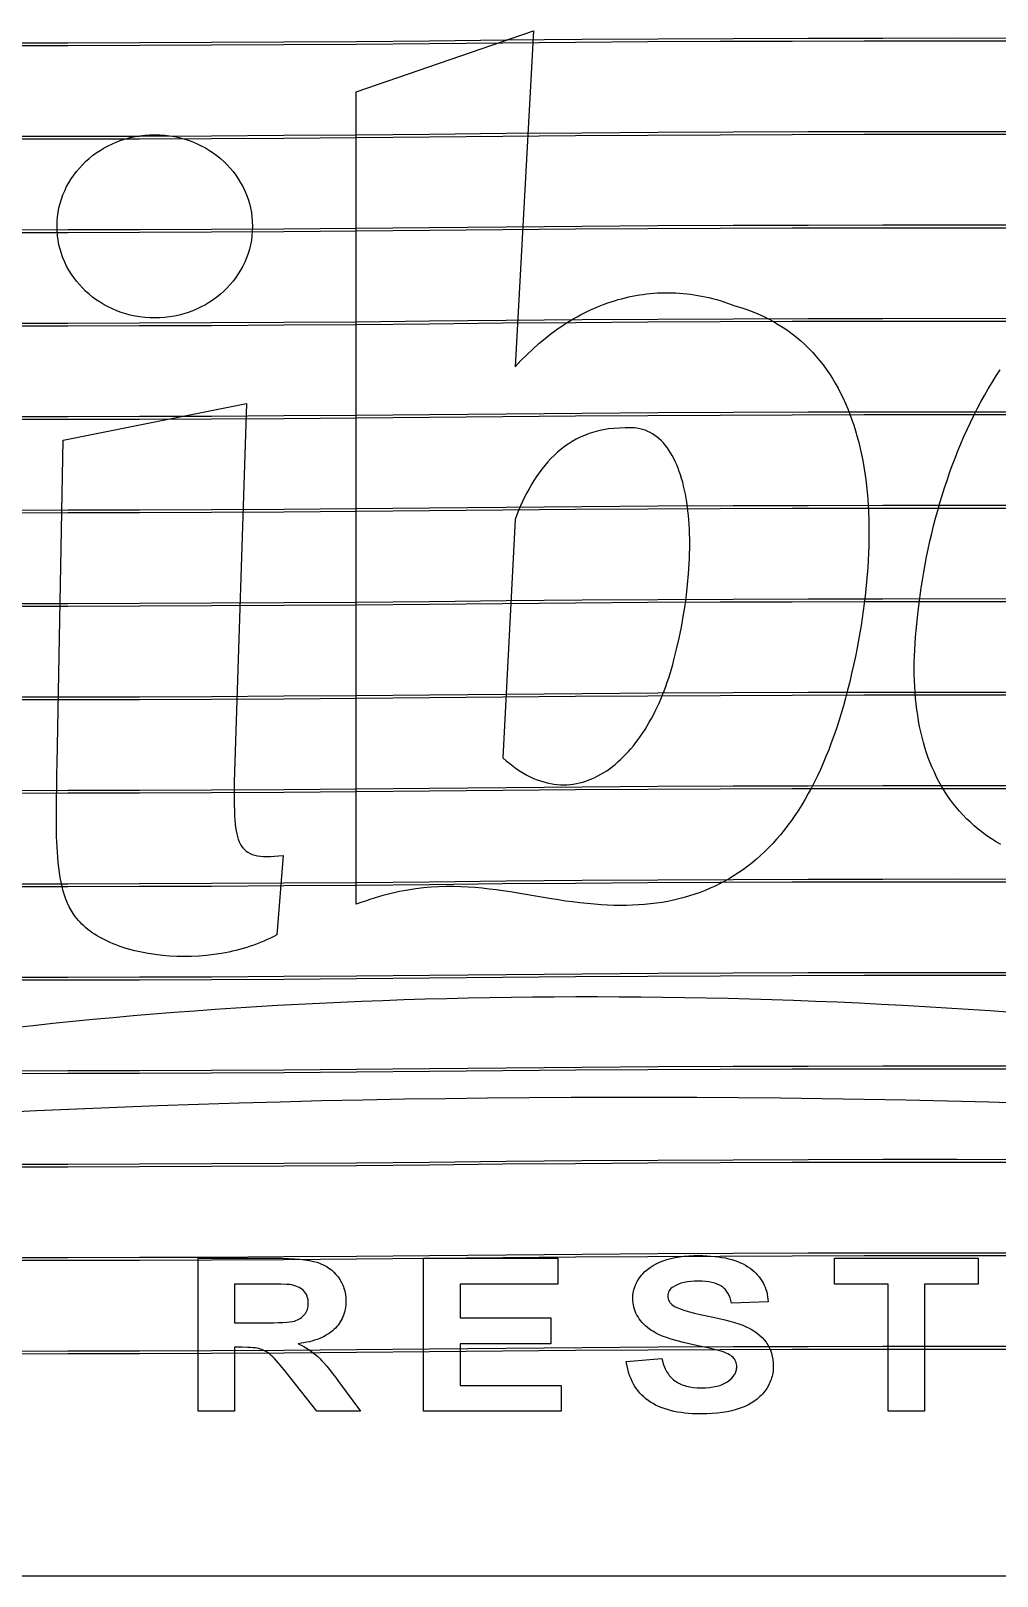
# Model space of a CAD drawing. Header units: millimetres. Extents: x 0 to 2228, y 0 to 1270.
# Drawn here: x 924 to 1364, y 0 to 705 of the extents above; entities that cross this region are included whole.
import ezdxf

# ---------------------------------------------------------------- set-up
doc = ezdxf.new("R2010")
doc.units = ezdxf.units.MM
for name, color, linetype in [('CUT_CABINET', 1, 'Continuous'), ('DETAIL_ENGRAVE', 8, 'Continuous'), ('VINYL_ESPRESSO', 7, 'Continuous'), ('VINYL_GOLD', 2, 'Continuous'), ('VINYL_RED', 1, 'Continuous')]:
    doc.layers.add(name, color=color, linetype=linetype)

msp = doc.modelspace()

# ---------------------------------------------------------------- linework, layer by layer
at = {"layer": 'CUT_CABINET'}
msp.add_lwpolyline([(2102.74, 0), (125.33, 0)], dxfattribs=at)
at = {"layer": 'DETAIL_ENGRAVE'}
for points in [[(908.16, 699.21), (940.72, 699.24), (973.41, 699.31), (1006.23, 699.44), (1039.21, 699.62), (1072.35, 699.87), (1105.68, 700.17), (1140.57, 700.53), (1175.27, 700.82), (1209.8, 701.04), (1244.15, 701.21), (1278.34, 701.32), (1312.37, 701.39), (1346.26, 701.41), (1380.01, 701.39), (1413.63, 701.33), (1447.13, 701.24), (1513.78, 700.98), (1580.05, 700.65), (1645.99, 700.28), (1711.66, 699.9), (1777.15, 699.56), (1842.5, 699.28)], [(1826.79, 698.13), (1760.5, 698.37), (1694.7, 698.67), (1629.28, 699), (1564.11, 699.33), (1499.1, 699.62), (1434.11, 699.84), (1401.6, 699.91), (1369.04, 699.96), (1336.45, 699.97), (1303.78, 699.94), (1271.04, 699.87), (1238.21, 699.76), (1205.27, 699.6), (1172.21, 699.38), (1139.02, 699.11), (1105.68, 698.78), (1072.35, 698.47), (1039.21, 698.23), (1006.23, 698.05), (973.41, 697.92), (940.72, 697.85), (908.16, 697.82)], [(908.16, 656.6), (940.72, 656.63), (973.41, 656.7), (1006.23, 656.83), (1039.21, 657.01), (1072.35, 657.25), (1105.68, 657.56), (1140.57, 657.92), (1175.27, 658.2), (1209.8, 658.43), (1244.15, 658.6), (1278.34, 658.71), (1312.37, 658.78), (1346.26, 658.8), (1380.01, 658.77), (1413.63, 658.72), (1447.13, 658.63), (1513.78, 658.37), (1580.05, 658.03), (1645.99, 657.66), (1711.66, 657.29), (1777.15, 656.95), (1842.5, 656.67)], [(1826.79, 655.52), (1760.5, 655.76), (1694.7, 656.06), (1629.28, 656.39), (1564.11, 656.72), (1499.1, 657.01), (1434.11, 657.23), (1401.6, 657.3), (1369.04, 657.34), (1336.45, 657.36), (1303.78, 657.33), (1271.04, 657.26), (1238.21, 657.15), (1205.27, 656.99), (1172.21, 656.77), (1139.02, 656.5), (1105.68, 656.17), (1072.35, 655.86), (1039.21, 655.62), (1006.23, 655.44), (973.41, 655.31), (940.72, 655.23), (908.16, 655.2)], [(908.16, 613.98), (940.72, 614.01), (973.41, 614.09), (1006.23, 614.22), (1039.21, 614.4), (1072.35, 614.64), (1105.68, 614.95), (1140.57, 615.3), (1175.27, 615.59), (1209.8, 615.82), (1244.15, 615.99), (1278.34, 616.1), (1312.37, 616.16), (1346.26, 616.18), (1380.01, 616.16), (1413.63, 616.1), (1447.13, 616.01), (1513.78, 615.76), (1580.05, 615.42), (1645.99, 615.05), (1711.66, 614.68), (1777.15, 614.34), (1842.5, 614.06)], [(1826.79, 612.9), (1760.5, 613.15), (1694.7, 613.45), (1629.28, 613.78), (1564.11, 614.11), (1499.1, 614.39), (1434.11, 614.61), (1401.6, 614.69), (1369.04, 614.73), (1336.45, 614.74), (1303.78, 614.72), (1271.04, 614.65), (1238.21, 614.54), (1205.27, 614.38), (1172.21, 614.16), (1139.02, 613.89), (1105.68, 613.55), (1072.35, 613.25), (1039.21, 613.01), (1006.23, 612.82), (973.41, 612.7), (940.72, 612.62), (908.16, 612.59)], [(908.16, 571.37), (940.72, 571.4), (973.41, 571.48), (1006.23, 571.61), (1039.21, 571.79), (1072.35, 572.03), (1105.68, 572.34), (1140.57, 572.69), (1175.27, 572.98), (1209.8, 573.21), (1244.15, 573.38), (1278.34, 573.49), (1312.37, 573.55), (1346.26, 573.57), (1380.01, 573.55), (1413.63, 573.49), (1447.13, 573.4), (1513.78, 573.14), (1580.05, 572.81), (1645.99, 572.44), (1711.66, 572.07), (1777.15, 571.72), (1842.5, 571.45)], [(1826.79, 570.29), (1760.5, 570.54), (1694.7, 570.84), (1629.28, 571.17), (1564.11, 571.49), (1499.1, 571.78), (1434.11, 572), (1401.6, 572.08), (1369.04, 572.12), (1336.45, 572.13), (1303.78, 572.11), (1271.04, 572.04), (1238.21, 571.93), (1205.27, 571.76), (1172.21, 571.55), (1139.02, 571.28), (1105.68, 570.94), (1072.35, 570.64), (1039.21, 570.4), (1006.23, 570.21), (973.41, 570.09), (940.72, 570.01), (908.16, 569.98)], [(908.16, 528.76), (940.72, 528.79), (973.41, 528.87), (1006.23, 528.99), (1039.21, 529.18), (1072.35, 529.42), (1105.68, 529.72), (1140.57, 530.08), (1175.27, 530.37), (1209.8, 530.6), (1244.15, 530.76), (1278.34, 530.88), (1312.37, 530.94), (1346.26, 530.96), (1380.01, 530.94), (1413.63, 530.88), (1447.13, 530.79), (1513.78, 530.53), (1580.05, 530.2), (1645.99, 529.83), (1711.66, 529.45), (1777.15, 529.11), (1842.5, 528.84)], [(1826.79, 527.68), (1760.5, 527.92), (1694.7, 528.23), (1629.28, 528.56), (1564.11, 528.88), (1499.1, 529.17), (1434.11, 529.39), (1401.6, 529.46), (1369.04, 529.51), (1336.45, 529.52), (1303.78, 529.49), (1271.04, 529.43), (1238.21, 529.31), (1205.27, 529.15), (1172.21, 528.94), (1139.02, 528.66), (1105.68, 528.33), (1072.35, 528.03), (1039.21, 527.78), (1006.23, 527.6), (973.41, 527.47), (940.72, 527.4), (908.16, 527.37)], [(908.16, 486.15), (940.72, 486.18), (973.41, 486.26), (1006.23, 486.38), (1039.21, 486.56), (1072.35, 486.81), (1105.68, 487.11), (1140.57, 487.47), (1175.27, 487.76), (1209.8, 487.98), (1244.15, 488.15), (1278.34, 488.26), (1312.37, 488.33), (1346.26, 488.35), (1380.01, 488.33), (1413.63, 488.27), (1447.13, 488.18), (1513.78, 487.92), (1580.05, 487.59), (1645.99, 487.22), (1711.66, 486.84), (1777.15, 486.5), (1842.5, 486.23)], [(1826.79, 485.07), (1760.5, 485.31), (1694.7, 485.62), (1629.28, 485.95), (1564.11, 486.27), (1499.1, 486.56), (1434.11, 486.78), (1401.6, 486.85), (1369.04, 486.9), (1336.45, 486.91), (1303.78, 486.88), (1271.04, 486.81), (1238.21, 486.7), (1205.27, 486.54), (1172.21, 486.33), (1139.02, 486.05), (1105.68, 485.72), (1072.35, 485.41), (1039.21, 485.17), (1006.23, 484.99), (973.41, 484.86), (940.72, 484.79), (908.16, 484.76)], [(908.16, 443.54), (940.72, 443.57), (973.41, 443.64), (1006.23, 443.77), (1039.21, 443.95), (1072.35, 444.19), (1105.68, 444.5), (1140.57, 444.86), (1175.27, 445.15), (1209.8, 445.37), (1244.15, 445.54), (1278.34, 445.65), (1312.37, 445.72), (1346.26, 445.74), (1380.01, 445.71), (1413.63, 445.66), (1447.13, 445.57), (1513.78, 445.31), (1580.05, 444.98), (1645.99, 444.6), (1711.66, 444.23), (1777.15, 443.89), (1842.5, 443.61)], [(1826.79, 442.46), (1760.5, 442.7), (1694.7, 443), (1629.28, 443.33), (1564.11, 443.66), (1499.1, 443.95), (1434.11, 444.17), (1401.6, 444.24), (1369.04, 444.28), (1336.45, 444.3), (1303.78, 444.27), (1271.04, 444.2), (1238.21, 444.09), (1205.27, 443.93), (1172.21, 443.71), (1139.02, 443.44), (1105.68, 443.11), (1072.35, 442.8), (1039.21, 442.56), (1006.23, 442.38), (973.41, 442.25), (940.72, 442.17), (908.16, 442.14)], [(908.16, 400.93), (940.72, 400.96), (973.41, 401.03), (1006.23, 401.16), (1039.21, 401.34), (1072.35, 401.58), (1105.68, 401.89), (1140.57, 402.24), (1175.27, 402.53), (1209.8, 402.76), (1244.15, 402.93), (1278.34, 403.04), (1312.37, 403.11), (1346.26, 403.12), (1380.01, 403.1), (1413.63, 403.04), (1447.13, 402.95), (1513.78, 402.7), (1580.05, 402.36), (1645.99, 401.99), (1711.66, 401.62), (1777.15, 401.28), (1842.5, 401)], [(1826.79, 399.85), (1760.5, 400.09), (1694.7, 400.39), (1629.28, 400.72), (1564.11, 401.05), (1499.1, 401.34), (1434.11, 401.55), (1401.6, 401.63), (1369.04, 401.67), (1336.45, 401.68), (1303.78, 401.66), (1271.04, 401.59), (1238.21, 401.48), (1205.27, 401.32), (1172.21, 401.1), (1139.02, 400.83), (1105.68, 400.5), (1072.35, 400.19), (1039.21, 399.95), (1006.23, 399.77), (973.41, 399.64), (940.72, 399.56), (908.16, 399.53)], [(908.16, 358.31), (940.72, 358.34), (973.41, 358.42), (1006.23, 358.55), (1039.21, 358.73), (1072.35, 358.97), (1105.68, 359.28), (1140.57, 359.63), (1175.27, 359.92), (1209.8, 360.15), (1244.15, 360.32), (1278.34, 360.43), (1312.37, 360.49), (1346.26, 360.51), (1380.01, 360.49), (1413.63, 360.43), (1447.13, 360.34), (1513.78, 360.08), (1580.05, 359.75), (1645.99, 359.38), (1711.66, 359.01), (1777.15, 358.66), (1842.5, 358.39)], [(1826.79, 357.23), (1760.5, 357.48), (1694.7, 357.78), (1629.28, 358.11), (1564.11, 358.44), (1499.1, 358.72), (1434.11, 358.94), (1401.6, 359.02), (1369.04, 359.06), (1336.45, 359.07), (1303.78, 359.05), (1271.04, 358.98), (1238.21, 358.87), (1205.27, 358.7), (1172.21, 358.49), (1139.02, 358.22), (1105.68, 357.88), (1072.35, 357.58), (1039.21, 357.34), (1006.23, 357.15), (973.41, 357.03), (940.72, 356.95), (908.16, 356.92)], [(908.16, 315.7), (940.72, 315.73), (973.41, 315.81), (1006.23, 315.93), (1039.21, 316.12), (1072.35, 316.36), (1105.68, 316.66), (1140.57, 317.02), (1175.27, 317.31), (1209.8, 317.54), (1244.15, 317.7), (1278.34, 317.82), (1312.37, 317.88), (1346.26, 317.9), (1380.01, 317.88), (1413.63, 317.82), (1447.13, 317.73), (1513.78, 317.47), (1580.05, 317.14), (1645.99, 316.77), (1711.66, 316.39), (1777.15, 316.05), (1842.5, 315.78)], [(1826.79, 314.62), (1760.5, 314.87), (1694.7, 315.17), (1629.28, 315.5), (1564.11, 315.82), (1499.1, 316.11), (1434.11, 316.33), (1401.6, 316.4), (1369.04, 316.45), (1336.45, 316.46), (1303.78, 316.43), (1271.04, 316.37), (1238.21, 316.25), (1205.27, 316.09), (1172.21, 315.88), (1139.02, 315.61), (1105.68, 315.27), (1072.35, 314.97), (1039.21, 314.72), (1006.23, 314.54), (973.41, 314.42), (940.72, 314.34), (908.16, 314.31)], [(908.16, 273.09), (940.72, 273.12), (973.41, 273.2), (1006.23, 273.32), (1039.21, 273.5), (1072.35, 273.75), (1105.68, 274.05), (1140.57, 274.41), (1175.27, 274.7), (1209.8, 274.92), (1244.15, 275.09), (1278.34, 275.21), (1312.37, 275.27), (1346.26, 275.29), (1380.01, 275.27), (1413.63, 275.21), (1447.13, 275.12), (1513.78, 274.86), (1580.05, 274.53), (1645.99, 274.16), (1711.66, 273.78), (1777.15, 273.44), (1842.5, 273.17)], [(1826.79, 272.01), (1760.5, 272.25), (1694.7, 272.56), (1629.28, 272.89), (1564.11, 273.21), (1499.1, 273.5), (1434.11, 273.72), (1401.6, 273.79), (1369.04, 273.84), (1336.45, 273.85), (1303.78, 273.82), (1271.04, 273.76), (1238.21, 273.64), (1205.27, 273.48), (1172.21, 273.27), (1139.02, 272.99), (1105.68, 272.66), (1072.35, 272.35), (1039.21, 272.11), (1006.23, 271.93), (973.41, 271.8), (940.72, 271.73), (908.16, 271.7)], [(908.16, 230.48), (940.72, 230.51), (973.41, 230.58), (1006.23, 230.71), (1039.21, 230.89), (1072.35, 231.13), (1105.68, 231.44), (1140.57, 231.8), (1175.27, 232.09), (1209.8, 232.31), (1244.15, 232.48), (1278.34, 232.59), (1312.37, 232.66), (1346.26, 232.68), (1380.01, 232.65), (1413.63, 232.6), (1447.13, 232.51), (1513.78, 232.25), (1580.05, 231.92), (1645.99, 231.55), (1711.66, 231.17), (1777.15, 230.83), (1842.5, 230.55)], [(1826.79, 229.4), (1760.5, 229.64), (1694.7, 229.94), (1629.28, 230.27), (1564.11, 230.6), (1499.1, 230.89), (1434.11, 231.11), (1401.6, 231.18), (1369.04, 231.23), (1336.45, 231.24), (1303.78, 231.21), (1271.04, 231.14), (1238.21, 231.03), (1205.27, 230.87), (1172.21, 230.65), (1139.02, 230.38), (1105.68, 230.05), (1072.35, 229.74), (1039.21, 229.5), (1006.23, 229.32), (973.41, 229.19), (940.72, 229.12), (908.16, 229.09)], [(908.16, 187.87), (940.72, 187.9), (973.41, 187.97), (1006.23, 188.1), (1039.21, 188.28), (1072.35, 188.52), (1105.68, 188.83), (1140.57, 189.19), (1175.27, 189.47), (1209.8, 189.7), (1244.15, 189.87), (1278.34, 189.98), (1312.37, 190.05), (1346.26, 190.06), (1380.01, 190.04), (1413.63, 189.98), (1447.13, 189.89), (1513.78, 189.64), (1580.05, 189.3), (1645.99, 188.93), (1711.66, 188.56), (1777.15, 188.22), (1842.5, 187.94)], [(1826.79, 186.79), (1760.5, 187.03), (1694.7, 187.33), (1629.28, 187.66), (1564.11, 187.99), (1499.1, 188.28), (1434.11, 188.5), (1401.6, 188.57), (1369.04, 188.61), (1336.45, 188.62), (1303.78, 188.6), (1271.04, 188.53), (1238.21, 188.42), (1205.27, 188.26), (1172.21, 188.04), (1139.02, 187.77), (1105.68, 187.44), (1072.35, 187.13), (1039.21, 186.89), (1006.23, 186.71), (973.41, 186.58), (940.72, 186.5), (908.16, 186.47)], [(908.16, 145.25), (940.72, 145.28), (973.41, 145.36), (1006.23, 145.49), (1039.21, 145.67), (1072.35, 145.91), (1105.68, 146.22), (1140.57, 146.57), (1175.27, 146.86), (1209.8, 147.09), (1244.15, 147.26), (1278.34, 147.37), (1312.37, 147.43), (1346.26, 147.45), (1380.01, 147.43), (1413.63, 147.37), (1447.13, 147.28), (1513.78, 147.02), (1580.05, 146.69), (1645.99, 146.32), (1711.66, 145.95), (1777.15, 145.61), (1842.5, 145.33)], [(1826.79, 144.17), (1760.5, 144.42), (1694.7, 144.72), (1629.28, 145.05), (1564.11, 145.38), (1499.1, 145.66), (1434.11, 145.88), (1401.6, 145.96), (1369.04, 146), (1336.45, 146.01), (1303.78, 145.99), (1271.04, 145.92), (1238.21, 145.81), (1205.27, 145.65), (1172.21, 145.43), (1139.02, 145.16), (1105.68, 144.82), (1072.35, 144.52), (1039.21, 144.28), (1006.23, 144.09), (973.41, 143.97), (940.72, 143.89), (908.16, 143.86)], [(908.16, 102.64), (940.72, 102.67), (973.41, 102.75), (1006.23, 102.88), (1039.21, 103.06), (1072.35, 103.3), (1105.68, 103.61), (1140.57, 103.96), (1175.27, 104.25), (1209.8, 104.48), (1244.15, 104.64), (1278.34, 104.76), (1312.37, 104.82), (1346.26, 104.84), (1380.01, 104.82), (1413.63, 104.76), (1447.13, 104.67), (1513.78, 104.41), (1580.05, 104.08), (1645.99, 103.71), (1711.66, 103.34), (1777.15, 102.99), (1842.5, 102.72)], [(1826.79, 101.56), (1760.5, 101.81), (1694.7, 102.11), (1629.28, 102.44), (1564.11, 102.76), (1499.1, 103.05), (1434.11, 103.27), (1401.6, 103.35), (1369.04, 103.39), (1336.45, 103.4), (1303.78, 103.38), (1271.04, 103.31), (1238.21, 103.2), (1205.27, 103.03), (1172.21, 102.82), (1139.02, 102.55), (1105.68, 102.21), (1072.35, 101.91), (1039.21, 101.67), (1006.23, 101.48), (973.41, 101.36), (940.72, 101.28), (908.16, 101.25)]]:
    msp.add_lwpolyline(points, dxfattribs=at)
at = {"layer": 'VINYL_ESPRESSO'}
for points in [[(1000.09, 75.2), (1000.09, 144.97), (1035.13, 144.97), (1038.33, 144.94), (1041.29, 144.86), (1044.03, 144.71), (1046.55, 144.5), (1048.84, 144.24), (1050.9, 143.92), (1052.74, 143.53), (1054.35, 143.09), (1055.81, 142.58), (1057.19, 141.97), (1058.5, 141.27), (1059.74, 140.48), (1060.9, 139.6), (1061.99, 138.63), (1063, 137.56), (1063.94, 136.41), (1064.78, 135.18), (1065.51, 133.92), (1065.84, 133.27), (1066.13, 132.61), (1066.4, 131.94), (1066.64, 131.25), (1067.03, 129.86), (1067.31, 128.42), (1067.48, 126.94), (1067.54, 125.41), (1067.52, 124.44), (1067.45, 123.49), (1067.35, 122.56), (1067.2, 121.66), (1067, 120.77), (1066.77, 119.91), (1066.49, 119.06), (1066.17, 118.24), (1065.81, 117.44), (1065.41, 116.66), (1064.96, 115.91), (1064.47, 115.17), (1063.94, 114.46), (1063.36, 113.76), (1062.74, 113.09), (1062.08, 112.44), (1061.38, 111.82), (1060.63, 111.22), (1059.84, 110.66), (1059.02, 110.12), (1058.14, 109.61), (1057.23, 109.14), (1056.27, 108.69), (1055.27, 108.27), (1054.23, 107.88), (1053.15, 107.52), (1052.03, 107.19), (1050.86, 106.9), (1049.65, 106.63), (1048.4, 106.38), (1047.1, 106.17), (1045.77, 105.99), (1047.09, 105.32), (1048.35, 104.63), (1049.55, 103.92), (1050.7, 103.2), (1051.78, 102.46), (1052.81, 101.7), (1053.77, 100.93), (1054.68, 100.14), (1055.6, 99.26), (1056.59, 98.23), (1057.66, 97.05), (1058.81, 95.71), (1060.03, 94.22), (1061.33, 92.57), (1062.71, 90.77), (1064.16, 88.81), (1074.23, 75.2), (1054.32, 75.2), (1042.28, 90.38), (1039.33, 94.07), (1036.88, 97.01), (1035.84, 98.2), (1034.94, 99.2), (1034.16, 100.01), (1033.5, 100.64), (1032.91, 101.15), (1032.3, 101.61), (1031.69, 102.04), (1031.07, 102.42), (1030.44, 102.76), (1029.8, 103.07), (1029.15, 103.32), (1028.5, 103.54), (1027.79, 103.73), (1026.98, 103.88), (1026.08, 104.02), (1025.08, 104.13), (1023.98, 104.22), (1022.79, 104.28), (1020.11, 104.33), (1016.74, 104.33), (1016.74, 75.2)], [(1102.98, 75.2), (1102.98, 144.97), (1164.13, 144.97), (1164.13, 133.17), (1119.64, 133.17), (1119.64, 117.7), (1161.04, 117.7), (1161.04, 105.94), (1119.64, 105.94), (1119.64, 86.95), (1165.71, 86.95), (1165.71, 75.2)], [(1195.36, 97.9), (1211.56, 99.23), (1211.98, 97.57), (1212.22, 96.78), (1212.48, 96.02), (1212.77, 95.29), (1213.08, 94.58), (1213.42, 93.91), (1213.77, 93.26), (1214.16, 92.64), (1214.56, 92.05), (1214.99, 91.49), (1215.45, 90.96), (1215.92, 90.45), (1216.42, 89.97), (1216.95, 89.52), (1217.5, 89.1), (1218.07, 88.7), (1218.67, 88.33), (1219.29, 87.98), (1219.93, 87.66), (1220.6, 87.37), (1221.3, 87.11), (1222.01, 86.87), (1222.75, 86.65), (1223.52, 86.47), (1224.31, 86.3), (1225.96, 86.06), (1227.72, 85.91), (1229.56, 85.86), (1231.51, 85.9), (1233.34, 86.04), (1235.04, 86.26), (1236.62, 86.58), (1238.07, 86.98), (1238.75, 87.22), (1239.4, 87.48), (1240.02, 87.76), (1240.61, 88.06), (1241.16, 88.39), (1241.69, 88.74), (1242.64, 89.47), (1243.47, 90.24), (1244.17, 91.04), (1244.48, 91.45), (1244.75, 91.86), (1244.99, 92.29), (1245.19, 92.72), (1245.37, 93.16), (1245.51, 93.61), (1245.62, 94.06), (1245.7, 94.52), (1245.75, 95), (1245.77, 95.47), (1245.74, 96.08), (1245.66, 96.66), (1245.53, 97.23), (1245.34, 97.76), (1245.1, 98.28), (1244.8, 98.77), (1244.45, 99.24), (1244.05, 99.69), (1243.58, 100.11), (1243.03, 100.53), (1242.4, 100.93), (1241.7, 101.31), (1240.91, 101.68), (1240.04, 102.04), (1239.09, 102.38), (1238.06, 102.71), (1236.13, 103.22), (1233.26, 103.9), (1229.46, 104.74), (1224.73, 105.75), (1221.5, 106.48), (1218.53, 107.24), (1215.81, 108.04), (1213.33, 108.88), (1212.19, 109.32), (1211.11, 109.77), (1210.09, 110.22), (1209.14, 110.69), (1208.24, 111.17), (1207.41, 111.65), (1206.64, 112.15), (1205.94, 112.66), (1205.02, 113.39), (1204.16, 114.14), (1203.36, 114.9), (1202.61, 115.69), (1201.93, 116.5), (1201.31, 117.33), (1200.75, 118.18), (1200.24, 119.05), (1199.8, 119.93), (1199.41, 120.84), (1199.08, 121.77), (1198.82, 122.71), (1198.61, 123.68), (1198.46, 124.67), (1198.37, 125.67), (1198.34, 126.7), (1198.4, 128.02), (1198.57, 129.32), (1198.85, 130.6), (1199.24, 131.86), (1199.74, 133.09), (1200.35, 134.31), (1201.08, 135.5), (1201.92, 136.67), (1202.37, 137.24), (1202.86, 137.79), (1203.9, 138.85), (1205.05, 139.84), (1206.29, 140.76), (1207.62, 141.61), (1209.06, 142.39), (1210.59, 143.1), (1212.21, 143.74), (1213.93, 144.3), (1215.73, 144.79), (1217.63, 145.21), (1219.62, 145.55), (1221.69, 145.82), (1223.86, 146.01), (1226.11, 146.13), (1228.44, 146.16), (1230.35, 146.14), (1232.2, 146.07), (1233.99, 145.96), (1235.72, 145.8), (1237.39, 145.6), (1239, 145.35), (1240.56, 145.06), (1242.05, 144.72), (1243.48, 144.34), (1244.85, 143.91), (1246.16, 143.44), (1247.41, 142.92), (1248.6, 142.36), (1249.73, 141.75), (1250.8, 141.1), (1251.81, 140.4), (1252.77, 139.67), (1253.66, 138.9), (1254.49, 138.11), (1255.27, 137.28), (1255.99, 136.43), (1256.65, 135.54), (1257.25, 134.63), (1257.8, 133.68), (1258.28, 132.71), (1258.71, 131.7), (1259.08, 130.66), (1259.39, 129.6), (1259.65, 128.5), (1259.84, 127.37), (1259.98, 126.22), (1260.06, 125.03), (1243.4, 124.41), (1243.1, 125.71), (1242.72, 126.91), (1242.26, 128.02), (1241.72, 129.04), (1241.11, 129.95), (1240.42, 130.78), (1240.05, 131.16), (1239.66, 131.51), (1239.25, 131.84), (1238.82, 132.15), (1237.89, 132.7), (1236.84, 133.18), (1235.69, 133.58), (1234.42, 133.91), (1233.05, 134.17), (1231.57, 134.36), (1229.97, 134.47), (1228.27, 134.5), (1226.51, 134.46), (1224.84, 134.35), (1223.27, 134.15), (1221.8, 133.87), (1220.43, 133.52), (1219.16, 133.08), (1217.98, 132.57), (1216.91, 131.98), (1216.29, 131.56), (1215.75, 131.1), (1215.3, 130.61), (1214.92, 130.09), (1214.64, 129.53), (1214.43, 128.94), (1214.3, 128.31), (1214.26, 127.65), (1214.3, 127.04), (1214.42, 126.46), (1214.61, 125.89), (1214.88, 125.35), (1215.23, 124.83), (1215.66, 124.34), (1216.16, 123.86), (1216.74, 123.41), (1217.17, 123.13), (1217.67, 122.85), (1218.88, 122.28), (1220.37, 121.71), (1222.14, 121.13), (1224.19, 120.54), (1226.53, 119.95), (1229.14, 119.35), (1232.04, 118.75), (1234.98, 118.14), (1237.72, 117.52), (1240.26, 116.9), (1242.61, 116.28), (1244.76, 115.65), (1246.71, 115.01), (1248.46, 114.37), (1250.01, 113.73), (1251.43, 113.05), (1252.77, 112.31), (1254.02, 111.51), (1255.2, 110.66), (1256.3, 109.74), (1257.32, 108.76), (1258.27, 107.73), (1259.13, 106.63), (1259.53, 106.06), (1259.9, 105.48), (1260.25, 104.87), (1260.57, 104.25), (1260.86, 103.62), (1261.13, 102.96), (1261.6, 101.61), (1261.96, 100.19), (1262.21, 98.7), (1262.37, 97.14), (1262.42, 95.52), (1262.4, 94.77), (1262.36, 94.03), (1262.28, 93.3), (1262.17, 92.57), (1262.03, 91.85), (1261.86, 91.13), (1261.66, 90.42), (1261.43, 89.71), (1261.17, 89.02), (1260.88, 88.32), (1260.56, 87.63), (1260.2, 86.95), (1259.4, 85.61), (1258.48, 84.29), (1257.98, 83.64), (1257.45, 83.02), (1256.89, 82.42), (1256.31, 81.84), (1255.71, 81.28), (1255.07, 80.74), (1254.42, 80.23), (1253.74, 79.73), (1253.03, 79.25), (1252.29, 78.8), (1251.53, 78.37), (1250.75, 77.95), (1249.1, 77.19), (1247.34, 76.51), (1245.48, 75.91), (1243.51, 75.39), (1241.43, 74.95), (1239.25, 74.59), (1236.95, 74.31), (1234.54, 74.12), (1232.03, 74), (1229.4, 73.96), (1227.47, 73.98), (1225.6, 74.06), (1223.79, 74.17), (1222.03, 74.34), (1220.33, 74.56), (1218.69, 74.82), (1217.1, 75.13), (1215.57, 75.49), (1214.1, 75.9), (1212.68, 76.35), (1211.32, 76.85), (1210.02, 77.4), (1208.77, 78), (1207.58, 78.64), (1206.45, 79.34), (1205.37, 80.08), (1204.35, 80.86), (1203.38, 81.69), (1202.47, 82.57), (1201.61, 83.48), (1200.8, 84.44), (1200.04, 85.45), (1199.33, 86.5), (1198.68, 87.59), (1198.08, 88.73), (1197.53, 89.91), (1197.04, 91.13), (1196.6, 92.4), (1196.21, 93.71), (1195.87, 95.06), (1195.59, 96.46)], [(1314.74, 75.2), (1314.74, 133.17), (1290.27, 133.17), (1290.27, 144.97), (1355.81, 144.97), (1355.81, 133.17), (1331.39, 133.17), (1331.39, 75.2)], [(1016.74, 115.46), (1029.06, 115.46), (1034.49, 115.52), (1036.78, 115.58), (1038.79, 115.68), (1040.52, 115.8), (1041.97, 115.95), (1043.14, 116.12), (1044.02, 116.32), (1044.75, 116.56), (1045.44, 116.83), (1046.09, 117.14), (1046.69, 117.49), (1047.26, 117.88), (1047.78, 118.31), (1048.26, 118.77), (1048.69, 119.27), (1049.08, 119.81), (1049.42, 120.38), (1049.71, 120.98), (1049.95, 121.62), (1050.13, 122.29), (1050.27, 123), (1050.35, 123.74), (1050.38, 124.51), (1050.34, 125.37), (1050.24, 126.19), (1050.06, 126.96), (1049.81, 127.7), (1049.5, 128.39), (1049.12, 129.04), (1048.67, 129.64), (1048.16, 130.2), (1047.58, 130.71), (1046.95, 131.17), (1046.25, 131.59), (1045.49, 131.95), (1044.67, 132.27), (1043.8, 132.54), (1042.87, 132.76), (1041.89, 132.93), (1040.37, 133.04), (1037.83, 133.11), (1034.29, 133.16), (1029.73, 133.17), (1016.74, 133.17)]]:
    msp.add_lwpolyline(points, close=True, dxfattribs=at)
at = {"layer": 'VINYL_GOLD'}
for points in [[(915.92, 250.13), (924.91, 251.13), (933.94, 252.1), (943.03, 253.03), (952.16, 253.92), (961.34, 254.78), (970.57, 255.6), (979.84, 256.38), (989.15, 257.13), (998.5, 257.83), (1007.89, 258.51), (1017.33, 259.14), (1026.79, 259.74), (1036.3, 260.3), (1045.84, 260.82), (1055.41, 261.3), (1065.02, 261.75), (1074.65, 262.16), (1084.32, 262.54), (1094.01, 262.88), (1103.73, 263.18), (1113.47, 263.44), (1123.24, 263.66), (1133.03, 263.85), (1142.84, 264), (1152.67, 264.12), (1162.52, 264.19), (1172.39, 264.23), (1182.27, 264.24), (1192.17, 264.2), (1202.07, 264.13), (1212, 264.02), (1221.93, 263.87), (1231.87, 263.69), (1241.81, 263.47), (1251.77, 263.21), (1261.72, 262.91), (1271.69, 262.58), (1281.65, 262.21), (1291.61, 261.8), (1301.58, 261.36), (1311.54, 260.87), (1321.5, 260.35), (1331.45, 259.8), (1341.4, 259.2), (1351.34, 258.57), (1361.27, 257.9), (1371.19, 257.2)], [(1379.64, 215.58), (1360.74, 216.12), (1341.79, 216.6), (1322.8, 217.02), (1303.78, 217.38), (1284.73, 217.68), (1265.66, 217.92), (1246.57, 218.1), (1227.47, 218.22), (1208.38, 218.28), (1189.29, 218.28), (1170.22, 218.23), (1151.16, 218.11), (1132.13, 217.94), (1113.13, 217.71), (1094.18, 217.41), (1075.27, 217.06), (1056.41, 216.65), (1037.62, 216.19), (1018.89, 215.66), (1000.24, 215.08), (981.67, 214.43), (963.18, 213.73), (944.8, 212.97), (926.51, 212.15), (908.33, 211.28)]]:
    msp.add_lwpolyline(points, dxfattribs=at)
at = {"layer": 'VINYL_RED'}
for points in [[(1072.26, 676.78), (1153.03, 704.63), (1144.67, 551.45), (1147.31, 554.26), (1149.99, 556.96), (1152.72, 559.55), (1155.49, 562.01), (1158.31, 564.36), (1161.16, 566.59), (1162.61, 567.66), (1164.06, 568.7), (1165.52, 569.7), (1167, 570.68), (1168.48, 571.63), (1169.97, 572.55), (1171.47, 573.43), (1172.97, 574.29), (1174.49, 575.11), (1176.01, 575.9), (1177.55, 576.66), (1179.09, 577.39), (1180.64, 578.09), (1182.19, 578.76), (1183.75, 579.39), (1185.32, 580), (1186.9, 580.57), (1188.48, 581.1), (1190.07, 581.61), (1191.67, 582.08), (1193.27, 582.52), (1194.88, 582.93), (1196.49, 583.31), (1198.11, 583.65), (1199.74, 583.96), (1201.37, 584.23), (1203, 584.47), (1204.64, 584.68), (1206.29, 584.86), (1207.94, 585), (1209.59, 585.11), (1211.25, 585.18), (1212.91, 585.22), (1214.57, 585.22), (1216.24, 585.19), (1217.91, 585.13), (1219.58, 585.03), (1221.26, 584.9), (1222.94, 584.73), (1224.62, 584.52), (1226.31, 584.29), (1227.99, 584.01), (1229.68, 583.7), (1231.37, 583.36), (1233.07, 582.98), (1234.76, 582.56), (1236.45, 582.11), (1238.15, 581.62), (1239.84, 581.09), (1241.54, 580.53), (1243.24, 579.93), (1244.93, 579.3), (1247.64, 578.48), (1250.28, 577.59), (1252.85, 576.62), (1255.35, 575.59), (1257.79, 574.49), (1260.15, 573.31), (1262.46, 572.07), (1264.69, 570.77), (1266.86, 569.4), (1268.97, 567.96), (1271.01, 566.47), (1272.99, 564.9), (1274.9, 563.28), (1276.75, 561.6), (1278.54, 559.86), (1280.27, 558.06), (1281.94, 556.21), (1283.54, 554.29), (1285.09, 552.33), (1286.57, 550.31), (1288, 548.23), (1289.37, 546.1), (1290.68, 543.93), (1291.93, 541.7), (1293.13, 539.42), (1294.27, 537.1), (1295.35, 534.73), (1296.38, 532.31), (1297.35, 529.85), (1298.27, 527.34), (1299.13, 524.79), (1299.94, 522.2), (1300.7, 519.57), (1301.4, 516.9), (1302.05, 514.19), (1302.65, 511.44), (1303.2, 508.66), (1303.7, 505.84), (1304.15, 502.99), (1304.55, 500.1), (1304.9, 497.18), (1305.21, 494.22), (1305.46, 491.24), (1305.67, 488.23), (1305.83, 485.19), (1305.94, 482.12), (1306.01, 479.02), (1306.03, 475.9), (1306.01, 472.76), (1305.94, 469.59), (1305.83, 466.4), (1305.68, 463.18), (1305.48, 459.95), (1305.24, 456.7), (1304.96, 453.43), (1304.64, 450.14), (1304.28, 446.84), (1303.87, 443.52), (1303.43, 440.18), (1302.95, 436.83), (1302.43, 433.48), (1301.87, 430.1), (1301.27, 426.72), (1300.64, 423.33), (1299.84, 419.32), (1299, 415.39), (1298.14, 411.52), (1297.24, 407.73), (1296.31, 404.01), (1295.35, 400.37), (1294.35, 396.79), (1293.32, 393.29), (1292.26, 389.86), (1291.16, 386.5), (1290.03, 383.22), (1288.87, 380), (1287.67, 376.86), (1286.44, 373.78), (1285.18, 370.78), (1283.88, 367.85), (1282.55, 364.99), (1281.19, 362.2), (1279.79, 359.48), (1278.36, 356.82), (1276.89, 354.24), (1275.39, 351.73), (1273.86, 349.29), (1272.29, 346.91), (1270.69, 344.61), (1269.05, 342.37), (1267.38, 340.2), (1265.68, 338.1), (1263.94, 336.07), (1262.16, 334.11), (1260.35, 332.21), (1258.51, 330.38), (1256.63, 328.62), (1254.72, 326.93), (1252.77, 325.3), (1250.79, 323.74), (1248.77, 322.24), (1246.72, 320.82), (1244.64, 319.45), (1242.51, 318.16), (1240.36, 316.93), (1238.16, 315.76), (1235.94, 314.67), (1233.67, 313.63), (1231.37, 312.66), (1229.04, 311.76), (1226.67, 310.92), (1224.26, 310.15), (1221.82, 309.44), (1219.35, 308.79), (1216.83, 308.21), (1214.28, 307.69), (1211.7, 307.23), (1209.08, 306.84), (1206.42, 306.51), (1203.73, 306.25), (1201, 306.04), (1198.23, 305.9), (1195.43, 305.82), (1192.59, 305.81), (1189.72, 305.85), (1186.81, 305.96), (1183.86, 306.13), (1180.88, 306.36), (1177.51, 306.65), (1174.18, 307), (1170.89, 307.4), (1167.64, 307.84), (1164.42, 308.32), (1161.23, 308.83), (1154.9, 309.88), (1148.62, 310.96), (1142.35, 311.99), (1139.21, 312.47), (1136.06, 312.91), (1132.89, 313.32), (1129.7, 313.67), (1126.49, 313.97), (1123.25, 314.2), (1119.97, 314.36), (1116.66, 314.44), (1113.31, 314.43), (1109.9, 314.33), (1106.45, 314.12), (1102.94, 313.8), (1099.37, 313.37), (1095.73, 312.8), (1093.88, 312.47), (1092.02, 312.11), (1090.14, 311.71), (1088.23, 311.27), (1086.31, 310.8), (1084.37, 310.29), (1082.41, 309.74), (1080.42, 309.14), (1078.42, 308.51), (1076.39, 307.84), (1074.34, 307.12), (1072.26, 306.36)], [(1024.91, 615.5), (1024.85, 613.35), (1024.68, 611.23), (1024.4, 609.14), (1024.01, 607.09), (1023.51, 605.06), (1022.91, 603.08), (1022.21, 601.14), (1021.41, 599.24), (1020.52, 597.39), (1019.53, 595.59), (1018.46, 593.84), (1017.3, 592.15), (1016.06, 590.51), (1014.74, 588.93), (1013.34, 587.41), (1011.86, 585.96), (1010.31, 584.58), (1008.7, 583.27), (1007.01, 582.03), (1005.27, 580.86), (1003.46, 579.78), (1001.59, 578.77), (999.67, 577.85), (997.7, 577.01), (995.67, 576.26), (993.6, 575.61), (991.49, 575.04), (989.33, 574.58), (987.14, 574.21), (984.91, 573.94), (982.64, 573.78), (980.35, 573.73), (978.06, 573.78), (975.79, 573.94), (973.56, 574.21), (971.37, 574.58), (969.21, 575.04), (967.1, 575.61), (965.03, 576.26), (963.01, 577.01), (961.03, 577.85), (959.11, 578.77), (957.24, 579.78), (955.44, 580.86), (953.69, 582.03), (952.01, 583.27), (950.39, 584.58), (948.84, 585.96), (947.37, 587.41), (945.97, 588.93), (944.64, 590.51), (943.4, 592.15), (942.24, 593.84), (941.17, 595.59), (940.18, 597.39), (939.29, 599.24), (938.49, 601.14), (937.79, 603.08), (937.19, 605.06), (936.69, 607.09), (936.3, 609.14), (936.02, 611.23), (935.85, 613.35), (935.79, 615.5), (935.85, 617.65), (936.02, 619.78), (936.3, 621.87), (936.69, 623.92), (937.19, 625.94), (937.79, 627.93), (938.49, 629.87), (939.29, 631.77), (940.18, 633.62), (941.17, 635.42), (942.24, 637.17), (943.4, 638.86), (944.64, 640.5), (945.97, 642.08), (947.37, 643.59), (948.84, 645.04), (950.39, 646.43), (952.01, 647.74), (953.69, 648.98), (955.44, 650.15), (957.24, 651.23), (959.11, 652.24), (961.03, 653.16), (963.01, 654), (965.03, 654.75), (967.1, 655.4), (969.21, 655.97), (971.37, 656.43), (973.56, 656.8), (975.79, 657.07), (978.06, 657.23), (980.35, 657.28), (982.64, 657.23), (984.91, 657.07), (987.14, 656.8), (989.33, 656.43), (991.49, 655.97), (993.6, 655.4), (995.67, 654.75), (997.7, 654), (999.67, 653.16), (1001.59, 652.24), (1003.46, 651.23), (1005.27, 650.15), (1007.01, 648.98), (1008.7, 647.74), (1010.31, 646.43), (1011.86, 645.04), (1013.34, 643.59), (1014.74, 642.08), (1016.06, 640.5), (1017.3, 638.86), (1018.46, 637.17), (1019.53, 635.42), (1020.52, 633.62), (1021.41, 631.77), (1022.21, 629.87), (1022.91, 627.93), (1023.51, 625.94), (1024.01, 623.92), (1024.4, 621.87), (1024.68, 619.78), (1024.85, 617.65)], [(938.57, 518.03), (1022.13, 534.74), (1016.56, 362.06), (1016.56, 357.07), (1016.6, 352.51), (1016.7, 348.4), (1016.79, 346.5), (1016.91, 344.7), (1017.05, 343), (1017.24, 341.41), (1017.46, 339.91), (1017.73, 338.51), (1018.05, 337.21), (1018.42, 336), (1018.85, 334.89), (1019.34, 333.86), (1019.9, 332.93), (1020.52, 332.08), (1021.22, 331.32), (1022, 330.65), (1022.85, 330.06), (1023.8, 329.55), (1024.83, 329.12), (1025.96, 328.77), (1027.18, 328.5), (1028.51, 328.3), (1029.94, 328.18), (1031.48, 328.13), (1033.14, 328.16), (1034.92, 328.25), (1036.81, 328.41), (1038.84, 328.64), (1036.05, 292.43), (1034.6, 291.67), (1033.13, 290.93), (1031.64, 290.23), (1030.12, 289.56), (1028.59, 288.92), (1027.04, 288.31), (1025.47, 287.74), (1023.88, 287.2), (1022.28, 286.68), (1020.66, 286.2), (1019.03, 285.75), (1017.39, 285.33), (1015.74, 284.94), (1014.07, 284.58), (1012.4, 284.25), (1010.73, 283.95), (1007.35, 283.44), (1003.97, 283.04), (1000.57, 282.76), (997.18, 282.59), (993.8, 282.54), (990.45, 282.6), (987.12, 282.76), (983.83, 283.03), (980.59, 283.41), (977.41, 283.9), (974.3, 284.48), (971.27, 285.17), (968.32, 285.96), (966.88, 286.39), (965.46, 286.85), (964.07, 287.33), (962.71, 287.83), (961.38, 288.36), (960.07, 288.91), (958.8, 289.48), (957.56, 290.08), (956.35, 290.7), (955.17, 291.35), (954.03, 292.01), (952.93, 292.7), (951.86, 293.41), (950.84, 294.15), (949.85, 294.9), (948.9, 295.68), (948, 296.48), (947.14, 297.3), (946.32, 298.14), (945.55, 299), (944.82, 299.89), (944.14, 300.79), (943.63, 301.46), (943.14, 302.15), (942.67, 302.87), (942.22, 303.62), (941.36, 305.19), (940.59, 306.87), (939.88, 308.63), (939.24, 310.48), (938.66, 312.41), (938.14, 314.41), (937.68, 316.48), (937.27, 318.62), (936.91, 320.82), (936.61, 323.06), (936.34, 325.36), (936.12, 327.7), (935.94, 330.07), (935.79, 332.47), (935.67, 334.9), (935.59, 337.34), (935.5, 342.27), (935.48, 347.2), (935.53, 352.1), (935.69, 361.6), (935.76, 366.12), (935.79, 370.42)], [(1144.67, 481.82), (1139.1, 373.2), (1140.67, 371.81), (1142.23, 370.51), (1143.8, 369.29), (1145.36, 368.16), (1146.92, 367.12), (1148.48, 366.16), (1150.04, 365.29), (1151.59, 364.49), (1153.14, 363.78), (1154.68, 363.15), (1156.22, 362.59), (1157.75, 362.12), (1159.28, 361.72), (1160.8, 361.4), (1162.31, 361.15), (1163.82, 360.97), (1165.32, 360.87), (1166.8, 360.84), (1168.28, 360.88), (1169.75, 360.99), (1171.21, 361.16), (1172.66, 361.41), (1174.1, 361.71), (1175.52, 362.09), (1176.94, 362.53), (1178.34, 363.03), (1179.73, 363.59), (1181.1, 364.21), (1182.46, 364.89), (1183.8, 365.63), (1185.13, 366.43), (1186.45, 367.28), (1187.74, 368.19), (1189.03, 369.15), (1190.29, 370.17), (1191.53, 371.24), (1192.76, 372.36), (1193.97, 373.52), (1195.16, 374.74), (1196.33, 376), (1197.47, 377.31), (1198.6, 378.67), (1199.71, 380.07), (1200.79, 381.51), (1201.85, 383), (1202.89, 384.52), (1203.91, 386.09), (1204.9, 387.69), (1205.87, 389.34), (1206.81, 391.01), (1207.72, 392.73), (1208.61, 394.48), (1209.48, 396.26), (1210.31, 398.08), (1211.12, 399.92), (1211.9, 401.8), (1212.66, 403.7), (1213.38, 405.64), (1214.07, 407.6), (1214.74, 409.58), (1215.37, 411.59), (1215.97, 413.63), (1216.54, 415.68), (1217.08, 417.76), (1218.33, 422.73), (1219.46, 427.7), (1220.48, 432.67), (1221.38, 437.62), (1222.16, 442.54), (1222.82, 447.42), (1223.36, 452.25), (1223.78, 457.02), (1224.08, 461.71), (1224.19, 464.03), (1224.26, 466.32), (1224.3, 468.59), (1224.31, 470.83), (1224.28, 473.05), (1224.23, 475.24), (1224.15, 477.4), (1224.03, 479.53), (1223.88, 481.62), (1223.7, 483.68), (1223.49, 485.71), (1223.24, 487.7), (1222.96, 489.65), (1222.65, 491.57), (1222.31, 493.44), (1221.94, 495.27), (1221.53, 497.06), (1221.09, 498.8), (1220.61, 500.49), (1220.1, 502.14), (1219.56, 503.74), (1218.99, 505.29), (1218.38, 506.78), (1217.74, 508.22), (1217.06, 509.61), (1216.35, 510.94), (1215.61, 512.22), (1214.83, 513.43), (1214.01, 514.58), (1213.17, 515.68), (1212.28, 516.71), (1211.37, 517.67), (1210.42, 518.57), (1209.43, 519.4), (1208.41, 520.16), (1207.35, 520.85), (1206.26, 521.47), (1205.13, 522.02), (1203.96, 522.49), (1202.76, 522.89), (1201.53, 523.21), (1200.25, 523.45), (1198.95, 523.61), (1197.6, 523.69), (1196.22, 523.68), (1194.8, 523.6), (1192.23, 523.54), (1189.74, 523.37), (1187.33, 523.1), (1184.99, 522.72), (1182.74, 522.23), (1180.55, 521.65), (1178.44, 520.97), (1176.39, 520.2), (1174.42, 519.34), (1172.52, 518.39), (1170.68, 517.36), (1168.9, 516.25), (1167.19, 515.06), (1165.54, 513.8), (1163.96, 512.47), (1162.43, 511.06), (1160.95, 509.6), (1159.54, 508.07), (1158.17, 506.48), (1156.86, 504.83), (1155.6, 503.13), (1154.39, 501.38), (1153.23, 499.59), (1152.11, 497.75), (1151.04, 495.87), (1150.01, 493.95), (1149.03, 492), (1148.08, 490.01), (1147.17, 488), (1146.3, 485.96), (1145.47, 483.9)]]:
    msp.add_lwpolyline(points, close=True, dxfattribs=at)
msp.add_lwpolyline([(1366.17, 333.58), (1363.98, 334.88), (1361.85, 336.23), (1359.8, 337.63), (1357.81, 339.08), (1355.89, 340.58), (1354.04, 342.13), (1352.26, 343.74), (1350.54, 345.39), (1348.89, 347.08), (1347.3, 348.83), (1345.78, 350.62), (1344.32, 352.46), (1342.93, 354.34), (1341.59, 356.26), (1340.32, 358.23), (1339.11, 360.24), (1337.96, 362.3), (1336.88, 364.39), (1335.85, 366.53), (1334.87, 368.71), (1333.96, 370.92), (1333.1, 373.18), (1332.31, 375.47), (1331.56, 377.8), (1330.87, 380.17), (1330.24, 382.57), (1329.66, 385.01), (1329.14, 387.48), (1328.67, 389.98), (1328.25, 392.52), (1327.88, 395.09), (1327.56, 397.69), (1327.29, 400.33), (1327.08, 402.99), (1326.91, 405.68), (1326.79, 408.4), (1326.72, 411.15), (1326.69, 413.93), (1326.71, 416.74), (1326.78, 419.57), (1326.89, 422.42), (1327.05, 425.3), (1327.25, 428.2), (1327.5, 431.13), (1327.79, 434.08), (1328.12, 437.05), (1328.49, 440.04), (1328.9, 443.57), (1329.36, 447.11), (1329.86, 450.65), (1330.41, 454.19), (1331.01, 457.73), (1331.64, 461.28), (1332.33, 464.82), (1333.06, 468.35), (1333.83, 471.88), (1334.65, 475.4), (1335.51, 478.92), (1336.42, 482.42), (1337.37, 485.9), (1338.37, 489.38), (1339.41, 492.83), (1340.5, 496.27), (1341.63, 499.68), (1342.81, 503.08), (1344.03, 506.45), (1345.3, 509.79), (1346.61, 513.11), (1347.96, 516.4), (1349.36, 519.65), (1350.81, 522.88), (1352.3, 526.07), (1353.84, 529.22), (1355.42, 532.33), (1357.04, 535.41), (1358.72, 538.44), (1360.43, 541.43), (1362.19, 544.37), (1364, 547.27), (1365.85, 550.12)], dxfattribs=at)

doc.saveas('drawing.dxf')
